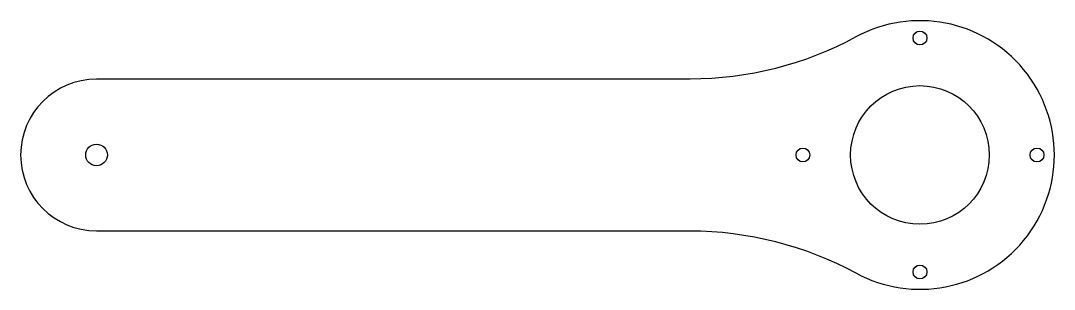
# Model space of a CAD drawing. Header units: millimetres. Extents: x 75 to 314, y -184 to -122.
import ezdxf

# ---------------------------------------------------------------- set-up
doc = ezdxf.new("R2010")
doc.units = ezdxf.units.MM
doc.layers.get('0').update_dxf_attribs({"linetype": 'CONTINUOUS'})

msp = doc.modelspace()

# ---------------------------------------------------------------- linework, layer by layer
msp.add_lwpolyline([(92.92, -135.25, 1), (92.92, -170.25), (229.87, -170.25, -0.125233), (268.11, -179.98, 1.682607), (268.11, -125.52, -0.125233), (229.87, -135.25)], format="xyb", close=True)
for centre, radius in [((282.92, -125.75), 1.6), ((282.92, -152.75), 16), ((92.92, -152.75), 2.5), ((255.92, -152.75), 1.6), ((309.92, -152.75), 1.6), ((282.92, -179.75), 1.6)]:
    msp.add_circle(centre, radius)

doc.saveas('drawing.dxf')
